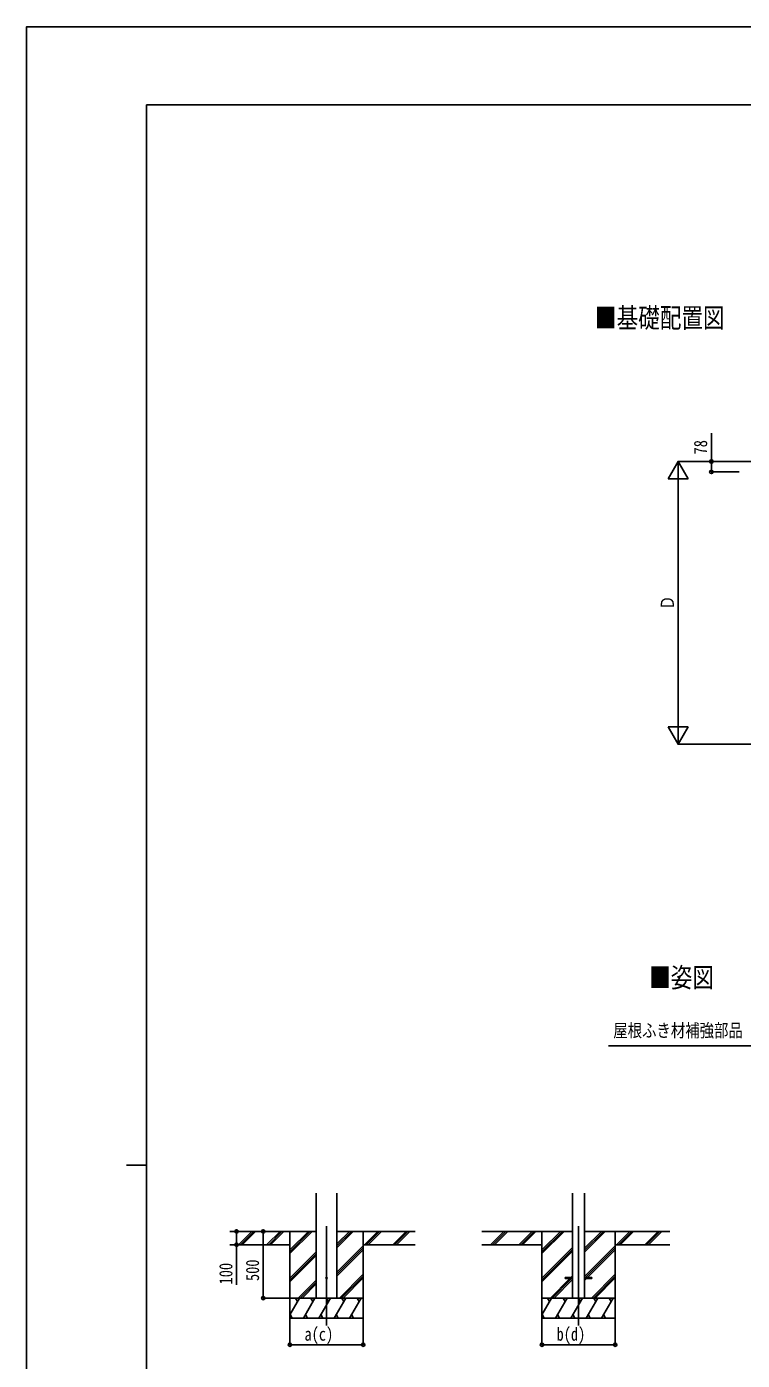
# Model space of a CAD drawing. Units: millimetres, scale not verified. Extents: x -12615 to 12615, y -8910 to 8910.
# Drawn here: x -12615 to -7244, y -1089 to 8910 of the extents above; entities that cross this region are included whole.
import ezdxf
from ezdxf.enums import TextEntityAlignment as Align

# ---------------------------------------------------------------- set-up
doc = ezdxf.new("R2010")
doc.units = ezdxf.units.MM
doc.header["$LTSCALE"] = 40
for name, color, linetype in [('0-2_USER1', 3, 'Continuous'), ('0-3_YKK_12', 2, 'Continuous'), ('0-4_YKK_13', 4, 'Continuous'), ('0-5_YKK_A1', 4, 'Continuous'), ('0-6_YKK_D', 6, 'Continuous'), ('0-7_YKK_ZWAK', 7, 'Continuous')]:
    doc.layers.add(name, color=color, linetype=linetype)
doc.styles.add('ＭＳ ゴシック', font='')
doc.styles.get('ＭＳ ゴシック').set_extended_font_data('MS Gothic')

msp = doc.modelspace()

# ---------------------------------------------------------------- linework, layer by layer
at = {"layer": '0-3_YKK_12'}
for p, q in [((-10364.47, -83.73), (-10364.47, -827.06)), ((-8472.9, -83.73), (-8472.9, -827.06))]:
    msp.add_line(p, q, dxfattribs=at)
at = {"layer": '0-4_YKK_13'}
for p, q in [((-8572.9, -467.47), (-8572.9, -476.47)), ((-8572.9, -467.47), (-8518.1, -467.47)), ((-8572.9, -476.47), (-8518.1, -476.47)), ((-8427.7, -467.47), (-8372.9, -467.47)), ((-8427.7, -476.47), (-8372.9, -476.47)), ((-8372.9, -467.47), (-8372.9, -476.47))]:
    msp.add_line(p, q, dxfattribs=at)
msp.add_circle((-10364.47, -471.97), 5, dxfattribs=at)
at = {"layer": '0-5_YKK_A1'}
for p, q in [((-10442.22, -621.97), (-10442.22, 163.38)), ((-10286.72, -621.97), (-10286.72, 163.38)), ((-8518.1, 163.38), (-8518.1, -621.97)), ((-8427.7, 163.38), (-8427.7, -621.97)), ((-10442.22, -121.97), (-11090.42, -121.97)), ((-11023.74, -220.57), (-10925.14, -121.97)), ((-11011, -221.97), (-10911, -121.97)), ((-10996.86, -221.97), (-10896.86, -121.97)), ((-10811.61, -220.57), (-10713.01, -121.97)), ((-10798.87, -221.97), (-10698.87, -121.97)), ((-10784.73, -221.97), (-10684.72, -121.97)), ((-10639.47, -121.97), (-10639.47, -771.97)), ((-10639.47, -288.85), (-10472.59, -121.97)), ((-10639.47, -274.71), (-10486.73, -121.97)), ((-10639.47, -260.57), (-10500.88, -121.97)), ((-10286.72, -244.47), (-10164.22, -121.97)), ((-10286.72, -230.33), (-10178.37, -121.97)), ((-10286.72, -216.19), (-10192.51, -121.97)), ((-10286.72, -121.97), (-9698.85, -121.97)), ((-10089.47, -121.97), (-10089.47, -771.97)), ((-10080.38, -221.97), (-9980.38, -121.97)), ((-10066.24, -221.97), (-9966.23, -121.97)), ((-10052.09, -221.97), (-9952.09, -121.97)), ((-9868.24, -221.97), (-9768.24, -121.97)), ((-9854.1, -221.97), (-9754.1, -121.97)), ((-9839.96, -221.97), (-9739.96, -121.97)), ((-8518.1, -121.97), (-9198.85, -121.97)), ((-9132.17, -220.57), (-9033.57, -121.97)), ((-9119.43, -221.97), (-9019.43, -121.97)), ((-9105.29, -221.97), (-9005.29, -121.97)), ((-8920.04, -220.57), (-8821.44, -121.97)), ((-8907.3, -221.97), (-8807.3, -121.97)), ((-8893.15, -221.97), (-8793.15, -121.97)), ((-8747.9, -121.97), (-8747.9, -771.97)), ((-8747.9, -288.85), (-8581.02, -121.97)), ((-8747.9, -274.71), (-8595.16, -121.97)), ((-8747.9, -260.57), (-8609.31, -121.97)), ((-8427.7, -277.02), (-8272.65, -121.97)), ((-8427.7, -262.88), (-8286.8, -121.97)), ((-8427.7, -248.74), (-8300.94, -121.97)), ((-8427.7, -121.97), (-7789.7, -121.97)), ((-8197.9, -121.97), (-8197.9, -771.97)), ((-8188.81, -221.97), (-8088.81, -121.97)), ((-8174.66, -221.97), (-8074.66, -121.97)), ((-8160.52, -221.97), (-8060.52, -121.97)), ((-7976.67, -221.97), (-7876.67, -121.97)), ((-7962.53, -221.97), (-7862.53, -121.97)), ((-7948.39, -221.97), (-7848.39, -121.97)), ((-10639.47, -221.97), (-11090.42, -221.97)), ((-10639.47, -472.7), (-10442.22, -275.45)), ((-10639.47, -486.84), (-10442.22, -289.59)), ((-10286.72, -428.32), (-10089.47, -231.07)), ((-10286.72, -442.46), (-10089.47, -245.21)), ((-10286.72, -456.6), (-10089.47, -259.35)), ((-10089.47, -221.97), (-9698.85, -221.97)), ((-8747.9, -221.97), (-9198.85, -221.97)), ((-8747.9, -472.7), (-8518.1, -242.9)), ((-8747.9, -486.84), (-8518.1, -257.04)), ((-8747.9, -500.98), (-8518.1, -271.19)), ((-8427.7, -460.87), (-8197.9, -231.07)), ((-8420.17, -467.47), (-8197.9, -245.21)), ((-8406.02, -467.47), (-8197.9, -259.35)), ((-8197.9, -221.97), (-7789.7, -221.97)), ((-10639.47, -500.98), (-10442.22, -303.73)), ((-10576.62, -621.97), (-10442.22, -487.58)), ((-10268.25, -621.97), (-10089.47, -443.2)), ((-10254.11, -621.97), (-10089.47, -457.34)), ((-10239.96, -621.97), (-10089.47, -471.48)), ((-8685.05, -621.97), (-8539.54, -476.47)), ((-8670.9, -621.97), (-8525.4, -476.47)), ((-8656.76, -621.97), (-8518.1, -483.32)), ((-8530.54, -467.47), (-8518.1, -455.03)), ((-8427.7, -489.15), (-8415.02, -476.47)), ((-8376.68, -621.97), (-8197.9, -443.2)), ((-8362.54, -621.97), (-8197.9, -457.34)), ((-8348.39, -621.97), (-8197.9, -471.48)), ((-10562.47, -621.97), (-10442.22, -501.72)), ((-10548.33, -621.97), (-10442.22, -515.87)), ((-10089.47, -621.97), (-10639.47, -621.97)), ((-10639.47, -747.42), (-10567.04, -621.97)), ((-10582.05, -647.95), (-10597.05, -621.97)), ((-10538.18, -771.97), (-10451.57, -621.97)), ((-10466.58, -647.95), (-10481.58, -621.97)), ((-10422.71, -771.97), (-10336.1, -621.97)), ((-10351.11, -647.95), (-10366.11, -621.97)), ((-10307.24, -771.97), (-10220.63, -621.97)), ((-10235.64, -647.95), (-10250.64, -621.97)), ((-10191.77, -771.97), (-10105.16, -621.97)), ((-10120.17, -647.95), (-10135.17, -621.97)), ((-8197.9, -621.97), (-8747.9, -621.97)), ((-8747.9, -747.42), (-8675.47, -621.97)), ((-8690.48, -647.95), (-8705.48, -621.97)), ((-8646.61, -771.97), (-8560, -621.97)), ((-8575, -647.95), (-8590.01, -621.97)), ((-8531.14, -771.97), (-8444.53, -621.97)), ((-8459.54, -647.95), (-8474.54, -621.97)), ((-8415.67, -771.97), (-8329.06, -621.97)), ((-8344.07, -647.95), (-8359.07, -621.97)), ((-8300.2, -771.97), (-8213.59, -621.97)), ((-8228.59, -647.95), (-8243.6, -621.97)), ((-10639.47, -771.97), (-10089.47, -771.97)), ((-10638.65, -745.99), (-10623.65, -771.97)), ((-10523.18, -745.99), (-10508.18, -771.97)), ((-10407.71, -745.99), (-10392.71, -771.97)), ((-10292.24, -745.99), (-10277.24, -771.97)), ((-10176.77, -745.99), (-10161.77, -771.97)), ((-8747.9, -771.97), (-8197.9, -771.97)), ((-8747.08, -745.99), (-8732.08, -771.97)), ((-8631.61, -745.99), (-8616.61, -771.97)), ((-8516.14, -745.99), (-8501.14, -771.97)), ((-8400.67, -745.99), (-8385.67, -771.97)), ((-8285.2, -745.99), (-8270.2, -771.97))]:
    msp.add_line(p, q, dxfattribs=at)
at = {"layer": '0-6_YKK_D'}
for p, q in [((-7727.02, 5649.88), (-7802.02, 5519.98)), ((-7001.02, 5649.88), (-7728.02, 5649.88)), ((-7727.02, 5649.88), (-7652.02, 5519.98)), ((-7727.02, 5649.88), (-7727.02, 5390.07)), ((-7001.02, 5649.88), (-7478.02, 5649.88)), ((-7802.02, 5519.98), (-7652.02, 5519.98)), ((-7727.02, 3681.5), (-7727.02, 5499.88)), ((-7269.46, 5572.08), (-7478.02, 5572.08)), ((-7727.02, 3531.5), (-7727.02, 3791.31)), ((-7727.02, 3531.5), (-7802.02, 3661.4)), ((-7652.02, 3661.4), (-7802.02, 3661.4)), ((-7727.02, 3531.5), (-7652.02, 3661.4)), ((-7001.02, 3531.5), (-7728.02, 3531.5)), ((-11024.81, -121.97), (-11040.47, -121.97)), ((-10839.47, -121.97), (-10839.47, -621.97)), ((-11024.81, -221.97), (-11040.47, -221.97)), ((-10640.47, -621.97), (-10840.47, -621.97)), ((-10639.47, -771.97), (-10639.47, -972.97)), ((-10089.47, -771.97), (-10089.47, -972.97)), ((-8747.9, -771.97), (-8747.9, -972.97)), ((-8197.9, -771.97), (-8197.9, -972.97)), ((-10639.47, -971.97), (-10089.47, -971.97)), ((-8747.9, -971.97), (-8197.9, -971.97))]:
    msp.add_line(p, q, dxfattribs=at)
for points in [[(-7477.02, 5572.08), (-7477.02, 5649.88), (-7477.02, 5863.28)], [(-6580.44, 981.18), (-6624.09, 1007.56), (-7056.79, 1269.07), (-8247.77, 1269.07)], [(-11039.47, -121.97), (-11039.47, -221.97), (-11039.47, -521.77)]]:
    msp.add_lwpolyline(points, dxfattribs=at)
for centre in [(-7477.02, 5649.88), (-7477.02, 5572.08), (-11039.47, -121.97), (-10839.47, -121.97), (-11039.47, -221.97), (-10839.47, -621.97), (-10639.47, -971.97), (-10089.47, -971.97), (-8747.9, -971.97), (-8197.9, -971.97)]:
    msp.add_circle(centre, 12.75, dxfattribs=at)
at = {"layer": '0-7_YKK_ZWAK'}
for p, q in [((11685.06, 8325), (-11714.94, 8325)), ((-11714.94, -7575), (-11714.94, 8325)), ((-11864.94, 375), (-11714.94, 375))]:
    msp.add_line(p, q, dxfattribs=at)
msp.add_lwpolyline([(-12615, -8910), (12615, -8910), (12615, 8910), (-12615, 8910)], close=True, dxfattribs=at)

# ---------------------------------------------------------------- texts
at = {"layer": '0-2_USER1', "style": 'ＭＳ ゴシック', "width": 0.8}
for s, p in [('■基礎配置図', (-8350.06, 6608.29)), ('■姿図', (-7943.83, 1662.62))]:
    msp.add_text(s, height=148.5, dxfattribs=at).set_placement(p, align=Align.BOTTOM_LEFT)
at = {"layer": '0-6_YKK_D', "style": 'ＭＳ ゴシック', "width": 0.8}
for s, p in [('78', (-7479.02, 5702.88)), ('Ｄ', (-7728.02, 4536.69)), ('100', (-11041.47, -519.77)), ('500', (-10841.47, -494.37))]:
    msp.add_text(s, height=98.97, rotation=90, dxfattribs=at).set_placement(p, align=Align.BOTTOM_LEFT)
for s, p in [('屋根ふき材補強部品', (-8212.78, 1305.24)), ('a(c)', (-10530.07, -971.17)), ('b(d)', (-8638.5, -971.17))]:
    msp.add_text(s, height=98.97, dxfattribs=at).set_placement(p, align=Align.BOTTOM_LEFT)

doc.saveas('drawing.dxf')
